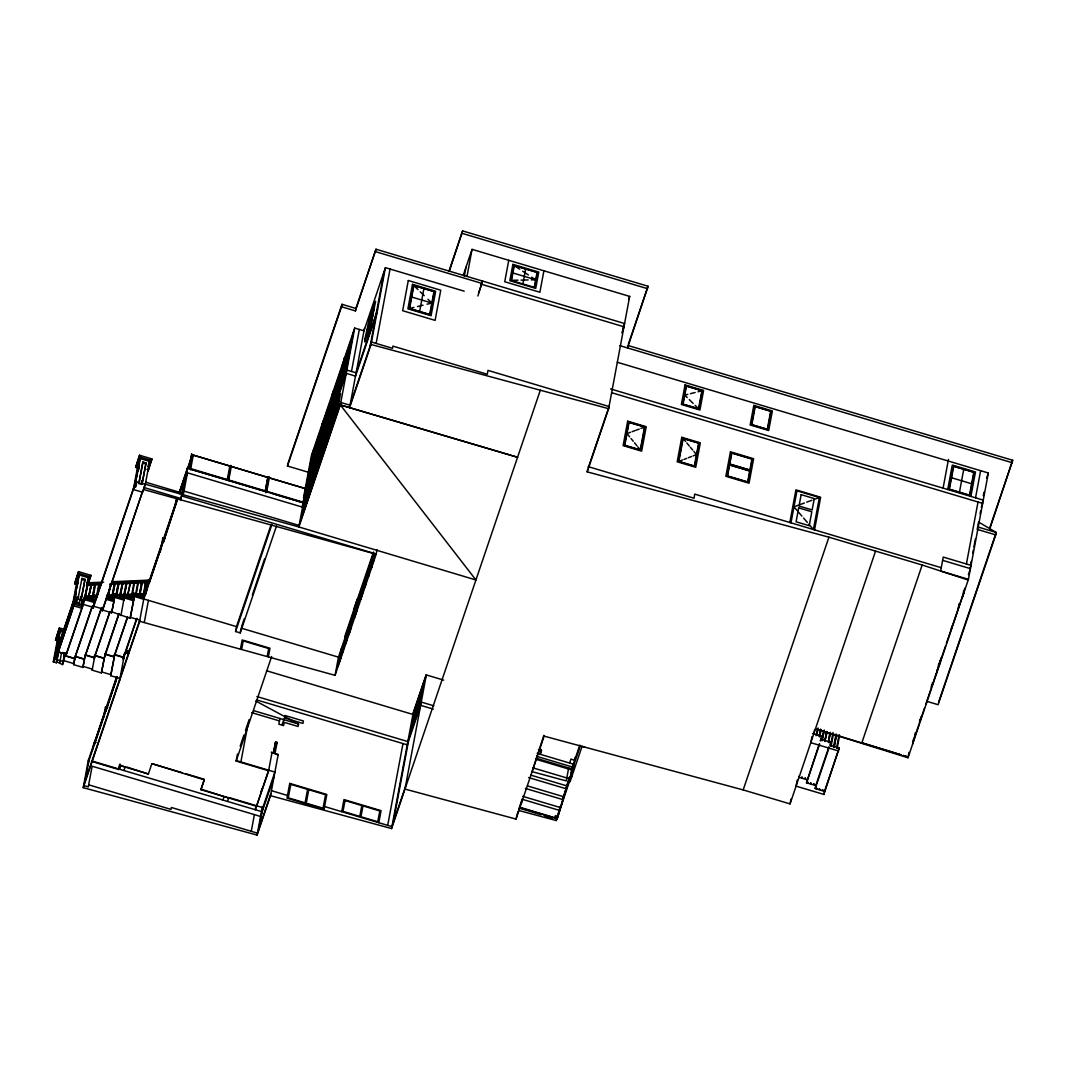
<?xml version="1.0" encoding="UTF-8"?>
<svg xmlns="http://www.w3.org/2000/svg" width="1066" height="1066" viewBox="0 0 1066 1066"><rect width="100%" height="100%" fill="white"/><g stroke="black" fill="none" stroke-linecap="round" stroke-linejoin="round"><path stroke-width="1.5" d="M367.89 327.089L366.571 336.083L367.397 334.964M60.642 630.073L57.071 640.599L55.525 640.146L59.403 627.981L64.04 629.366M55.525 640.146L59.403 627.981M101.27 608.18L85.333 655.137L82.895 667.409L73.621 664.638L74.873 658.761L64.053 655.537L64.36 653.898L63.614 656.856L64.373 657.082L64.826 655.763L62.574 664.598L56.725 661.773L56.391 662.759L53.3 661.839L57.524 639.294M54.193 659.201L58.843 636.469L55.086 656.576L56.245 656.923L53.3 661.839M55.086 656.576L60.202 631.392L63.294 632.311M55.352 659.548L57.084 650.273M63.574 661.64L55.845 659.334L74.287 604.249L57.524 654.404L55.978 653.938M56.391 662.759L58.417 651.939M57.018 660.227L58.75 650.953M59.816 662.692L61.508 652.858M77.738 584.714L74.647 583.782L78.524 571.629L90.89 575.32L87.012 587.473L90.89 575.32M74.647 583.782L78.524 571.629M81.549 604.688L82.149 601.49L82.908 601.73L81.696 608.246L72.421 605.475L76.645 582.929L79.324 575.04L74.207 600.211L75.366 600.558L74.473 603.196L73.314 602.85L77.978 580.117L74.207 600.211M62.574 664.598L64.373 654.937M64.373 657.082L64.68 655.443L63.907 655.217M74.473 603.196L76.206 593.922M75.366 600.558L75.953 597.466M59.696 651.539L59.363 652.525L62.454 653.445L62.787 652.459L66.652 653.605L66.945 652.046M77.272 596.973L76.139 603.076L77.325 597.52M77.858 599.492L81.949 578.398L85.04 579.331L80.949 600.411L75.1 597.586M80.656 596.374L79.23 603.996L79.564 603.01L76.472 602.09M80.949 600.411L85.04 579.331M84.401 598.093L83.028 604.302L93.075 607.3L133.77 487.335M66.652 653.605L83.095 605.155L83.388 603.583L81.842 603.129L83.175 599.172M84.72 597.093L87.985 583.342L85.333 597.067M73.621 664.638L75.14 656.549L92.249 606.101M88.824 595.854L91.183 583.075M88.705 596.893L91.889 583.169L88.545 597.386L89.331 596.853M92.449 597.187L93.235 596.667L92.449 597.187L95.007 583.515M92.622 596.693L95.18 583.022M93.075 597.16L95.793 582.995M92.769 599.585L94.128 594.815L97.219 595.734M82.895 667.409L84.401 659.321L75.14 656.549M96.366 596.987L99.085 582.849M96.979 596.96L97.552 593.922M98.112 590.897L99.538 583.315M97.153 596.467L99.698 582.822M112.276 598.652L113.875 593.962L124.682 597.187L123.936 600.131L114.662 597.36L111.624 612.83L102.376 609.939M93.835 657.669L94.141 656.043M93.435 606.181L102.709 608.952L102.309 611.111L103.735 605.941M118.886 613.576L105.081 654.284L101.43 672.939L92.169 670.168L94.874 655.697L109.318 613.137M111.144 583.822L108.106 596.4L110.518 583.848M138.753 468.32L135.662 467.401L139.539 455.235L151.905 458.926L148.027 471.092L151.905 458.926M112.29 594.695L114.622 582.063M112.183 595.707L115.328 582.143L112.623 596.174M135.662 467.401L139.539 455.235M140.779 457.327L137.661 466.548L133.357 489.507L142.631 492.265L145.336 484.23L298.853 526.964L475.929 579.971L340.334 404.907L354.712 328.075L363.972 330.846L385.412 267.659L464.216 291.178M112.503 598.732L113.875 593.962M134.249 486.869L138.98 463.723L135.142 484.23L136.301 484.577L135.409 487.215L134.249 486.869L93.035 608.353L95.367 596.907L93.821 596.44M111.624 612.83L114.182 600.225L106.453 597.919M135.142 484.23L140.339 458.647L149.6 461.418L145.309 484.377L142.218 483.444L146.055 462.937L142.964 462.018L142.631 463.004L138.793 483.511L141.885 484.43L142.218 483.444M135.409 487.215L135.715 485.59L134.556 485.243M138.66 469.853L139.246 466.708L138.087 466.362M136.301 484.577L136.608 482.951M119.126 613.576L103.695 659.774L104.148 658.468L94.874 655.697M101.43 672.939L104.148 658.468M115.927 596.014L118.446 582.502M116.087 595.521L118.619 582.009M116.54 595.974L119.232 581.983M139.113 482.632L142.964 462.018M278.106 754.981L271.244 752.29L278.213 754.368L270.484 795.689L257.093 835.091L83.241 787.667L88.425 759.938M85.08 781.258L88.944 760.591M123.136 581.809L119.832 595.814L122.523 581.836M141.138 483.604L141.711 480.553M120.458 595.787L122.976 582.303M141.885 484.43L146.055 462.937M94.141 745.334L106.307 708.104M92.795 758.113L92.875 758.326M145.269 483.524L143.55 489.494L376.151 554.24L377.004 549.696M123.749 595.614L126.428 581.663M126.881 582.129L124.362 595.588L127.054 581.636M120.898 615.588L124.202 597.919L133.463 600.691L130.159 618.36L111.957 611.844M114.049 655.23L114.009 658.028M119.978 678.469L110.704 675.697L114.608 654.844L127.454 617.001M110.704 675.697L114.342 657.042L105.081 654.284M103.335 718.257L105.467 707.064L107.586 707.691M105.84 711.555L116.674 677.55M130.332 581.503L127.653 595.414L130.958 581.476L130.172 581.996M104.481 724.107L104.655 723.388M131.731 594.735L134.156 581.21M115.048 684.439L116.514 676.59M132.357 594.695L134.769 581.183M133.303 594.735L133.61 593.096L144.43 596.334L144.123 597.959L133.303 594.735L132.237 597.853M116.421 688.929L116.594 688.21M130.159 618.36L134.409 596.507L143.67 599.279L177.942 498.315M123.429 658.921L136.968 618.307M124.669 653.112L124.362 654.737L136.488 619.04M135.475 595.028L138.06 581.037M119.592 680.508L124.189 655.976M136.102 595.001L138.673 581.01M129.053 650.153L128.453 653.498L126.414 652.352M126.974 650.7L128.999 651.846L126.974 650.7L126.321 652.858M139.393 594.828L141.965 580.877M139.566 594.335L142.058 580.983M140.006 594.801L142.671 580.957M143.137 593.655L142.844 595.294L144.39 595.747L144.683 594.122L143.137 593.655L142.084 596.76M143.31 594.628L145.802 581.316M145.962 580.823L144.083 594.108M143.923 594.601L146.575 580.797M145.949 592.616L147.761 582.902M109.638 584.248L147.841 582.596L148.627 579.624L146.202 592.603M149.24 582.969L163.898 538.876M144.336 622.211L148.427 600.358M91.516 761.39L118.659 769.492L119.619 764.309M261.503 811.572L119.325 769.159L120.245 764.255M160.193 552.121L162.898 537.784L165.03 538.423M120.578 765.708L119.325 769.159M163.285 542.288L176.65 500.807M163.431 542.327L176.276 502.379M125.202 767.094L120.085 765.028L118.752 768.986L91.623 760.884M175.011 506.323L176.556 498.275M180.767 499.874L184.884 477.861M340.334 404.907L517.556 457.274L340.334 404.907L298.853 526.964L303.477 502.286L187.589 467.707L181.007 498.542L143.923 487.468M188.962 468.36L191.6 454.236L193.106 455.675L191.6 454.236M189.202 468.294L191.84 454.169M189.828 468.041L190.268 464.869M190.854 461.738L191.44 458.62M190.801 466.735L191.387 463.59M190.468 469.8L193.292 455.115L229.856 466.029L227.178 480.233M118.659 769.492L119.992 765.548L148.387 774.009L126.854 767.054M182.086 772.663L151.838 763.629L204.272 779.819L200.928 789.693L256.546 806.282L268.605 770.745L272.03 752.476M227.884 479.447L230.682 465.536L228.284 479.74M228.044 479.66L230.682 465.536M228.63 480.659L231.309 466.455L267.872 477.368L265.234 491.439M200.928 789.693L204.366 779.313L185.271 773.61M276.48 526.031L240.223 632.911L235.586 631.525L236.505 626.635L271.19 524.405M265.194 491.573L267.872 477.368M265.594 492.359L268.699 476.875L266.007 492.652M265.754 492.572L268.699 476.875M240.223 632.911L241.116 628.114L338.468 657.162L335.057 675.338L139.553 621.291M303.037 502.859L305.702 488.668L269.312 477.808L266.687 491.866M240.476 648.954L242.169 639.946L269.978 648.248L268.392 656.723M241.649 649.287L243.208 640.906L268.712 648.514L267.233 656.403M224.1 796.608L222.861 800.046M309.113 472.478L287.474 466.029L287.94 463.577L341.986 304.303L355.884 308.447L355.431 310.899L341.52 306.755L341.986 304.303M228.737 797.994L201.021 789.186M268.605 770.745L236.159 761.071L237.478 754.035M240.796 762.443L248.098 723.468M303.504 497.835L311.379 455.768L354.712 328.075M302.931 504.111L312.938 451.158M306.422 489.214L311.005 464.736L317.681 445.042L312.884 469.879L306.875 487.615L311.299 464.243M311.685 461.924L313.817 450.785L319.627 433.675L317.641 444.269L311.832 461.391M304.29 507.856L306.875 494.264M309.913 478.541L314.19 455.702M314.736 452.837L316.722 442.23M307.341 498.755L309.78 485.71M312.818 470.013L317.082 447.174M317.708 444.149L320.213 431.543L313.524 451.291L311.232 463.523L317.935 443.776M314.443 465.562L322.305 423.548M304.436 507.323L310.246 490.2L312.831 476.622L306.808 494.397M315.336 462.924L323.198 420.923M316.682 458.98L321.266 434.502L327.955 414.767L323.384 439.232M321.559 434.009L317.135 457.381L323.158 439.605M321.945 431.69L324.077 420.55L329.874 403.441M312.778 482.845L315.363 469.253M320.186 448.293L324.464 425.454M324.997 422.602L326.982 411.996M315.829 473.744L318.268 460.699M327.515 416.366L322.532 440.578M330.034 402.908L327.902 414.034L322.092 431.157M324.717 435.274L332.579 393.274M325.623 432.609L333.485 390.609M251.27 831.32L254.388 814.624M255.92 806.469L255.307 809.734L268.712 770.238M321.266 457.834L323.851 444.242M326.969 428.639L331.766 403.814L327.568 426.52M334.284 390.356L331.779 402.961L338.482 383.227L340.76 370.995L334.071 390.729M324.317 448.746L326.756 435.688M330.473 417.965L334.777 394.926M335.284 392.275L337.269 381.681M329.661 427.133L327.222 440.178L321.412 457.301M262.076 788.494L260.664 792.851M327.289 440.058L330.26 425.001L323.558 444.749L320.813 459.433L327.515 439.685M333.378 409.411L337.802 386.039M340.321 372.594L338.189 383.72L332.379 400.829L334.364 390.236L340.161 373.127M333.671 408.918L338.242 384.44L331.553 404.187M329.74 432.823L333.205 417.246M335.004 404.96L342.866 362.96M335.897 402.335L344.225 357.883M337.242 398.378L341.826 373.913L348.622 353.885L344.038 378.35M342.506 371.088L344.638 359.962L350.434 342.839M332.805 423.735L335.244 410.676M257.093 835.091L262.409 806.682M338.149 402.122L335.697 415.167L329.9 432.29L331.313 427.546M340.8 387.544L345.064 364.719M345.557 362L347.543 351.407M335.777 415.047L338.748 399.99L332.046 419.738L329.301 434.422L336.003 414.674M258.798 829.215L262.836 807.628L274.895 772.09L236.252 760.551M275.628 741.949L273.576 752.116L275.628 741.949L277.173 742.416L275.121 752.569M279.932 718.471L278.866 724.187L283.596 725.6L284.209 722.335L298.12 726.479L298.573 724.041L255.8 701.015M343.745 378.856L348.169 355.484M350.594 342.306L348.462 353.446L342.652 370.555M276.067 743.162L274.348 752.343L274.682 751.357M345.277 374.686L353.139 332.685M345.504 374.033L353.366 332.032M351.487 371.461L359.335 329.461M355.431 310.899L375.992 249.217L624.583 323.531L623.01 328.155M364.439 328.395L349.595 407.665L371.035 344.478L385.412 267.659M372.54 316.149L374.193 305.982L372.38 310.019L368.036 333.218L366.224 337.242L370.702 315.629M370.155 345.984L375.605 316.869M376.218 313.617L384.08 271.617M376.138 343.425L390.049 269.045M338.189 666.117L341.586 647.955M339.534 662.173L342.106 648.381L348.809 628.634L346.237 642.425M339.867 661.187L342.399 647.888M342.879 652.299L345.304 639.334M345.784 643.744L348.355 630.233L342.333 648.008M409.597 308.46L413.875 285.621L433.955 291.618L429.678 314.457L409.597 308.46L413.954 307.394M349.248 633.537L351.713 620.372L364.439 582.849L361.974 596.027M350.368 630.246L352.446 619.119L356.577 606.94L354.498 618.08M355.604 614.789L358.083 601.61L359.229 599.825M356.724 611.498L358.816 600.358L362.946 588.179L360.854 599.319M364.985 587.139L367.57 573.348L374.273 553.614L371.688 567.392M365.332 586.153L367.863 572.855L368.903 571.536M368.343 577.266L370.768 564.3M371.248 568.711L373.82 555.213L367.797 572.975M419.644 311.459L423.908 288.62M373.033 563.448L374.726 554.36M341.72 811.639L343.972 799.58L381.055 810.653L378.803 822.712M449.466 270.764L462.617 230.909L648.048 286.234L627.488 347.916L627.941 345.477L1012.7 460.272L989.821 528.816M464.296 276.307L466.015 267.126M466.975 276.494L472.051 249.351L629.66 296.388L608.646 408.678L587.206 471.865L828.935 537.184L922.17 565.007L968.301 580.051L988.342 472.984L617.294 362.267M477.901 296.002L482.605 281.038L478.581 292.884M387.691 825.364L402.988 743.575M270.484 795.689L391.568 828.562L413.235 712.808L426.12 674.831M393.167 823.005L408.465 741.216M415.607 706.531L410.983 731.236L419.031 707.544L423.655 682.84M413.235 723.241L416.739 704.759M415.62 716.125L418.978 698.177M417.859 709.543L421.363 691.061L416.673 704.893M443.696 680.121L426.333 674.938L404.973 789.067L516.011 819.074L544.153 736.14L743.175 789.919L790.066 803.911L875.559 551.095M508.749 260.304L504.738 281.744L539.889 292.231L543.9 270.791M534.319 287.114L537.064 272.443L514.278 265.634L511.533 280.318L517.996 280.171M522.926 283.716L525.671 269.045M516.011 819.074L517.956 811.599M521.367 803.271L522.127 799.26L559.85 810.52L556.972 819.448L569.311 777.194M587.206 471.865L587.606 469.693M543.82 735.38L532.094 771.677L566.259 780.912L568.684 767.946M541.128 749.518L540.235 754.288L541.581 750.344L538.49 749.425M556.599 818.608L519.475 807.535L518.915 810.52L556.225 820.54L560.17 806.749M559.85 810.52L569.537 778.007M569.91 777.367L562.848 798.86M556.225 820.54L569.417 781.684L571.976 767.96L572.029 769.799M569.417 781.684L573.335 764.162L579.784 745.174M571.363 777.913L573.761 765.108M575.267 757.033L574.667 760.218L570.936 759.099L569.604 763.056M640.266 449.879L644.53 427.053L629.087 422.442L624.809 445.268L640.266 449.879L637.801 446.854M678.895 461.405L683.159 438.579L698.616 443.19L694.339 466.015L678.895 461.405L682.467 460.019M698.536 408.718L701.894 390.769L686.451 386.159L683.093 404.107L698.536 408.718L695.112 405.333M789.826 522.5L795.929 489.867L820.647 497.249L814.544 529.869M790.985 522.846L796.968 490.826L819.381 497.516L813.385 529.522L808.814 524.179M790.066 803.911L790.972 799.02M797.235 780.019L796.089 786.135L823.898 794.437L839.222 747.932L829.948 745.174L830.521 742.109L821.246 739.351L821.819 736.286L812.545 733.515M811.972 736.579L810.826 742.696L838.649 750.997M813.851 733.381L814.584 729.837M823.898 794.437L824.471 791.372L815.21 788.613L815.77 785.549L806.509 782.79L819.181 744.041M816.076 735.66L817.435 728.824M816.822 735.34L818.128 727.971M819.168 736.579L820.567 729.077M819.328 736.086L820.46 730.077M819.741 736.753L821.126 729.77M823.578 730.81L821.686 740.564L824.151 731.076M822.259 740.737L824.271 730.037M825.071 739.897L826.55 731.969M824.778 741.483L826.723 731.463M827.283 731.742L824.937 740.99M829.721 732.902L828.442 742.576L830.267 732.848M828.615 742.083L830.427 732.355M830.547 745.894L832.986 732.502M833.412 733.834L831.134 746.067M833.479 747.306L836.01 734.114M834.052 747.479L836.41 734.914M834.225 746.986L836.57 734.421M836.557 748.225L839.089 734.714M837.143 748.399L839.568 735.433M943.09 488.148L948.473 459.366M947.714 489.521L952.298 465.056L975.483 471.971L970.899 496.436M862.647 742.935L901.476 754.968L815.517 728.878L908.005 757.766L909.005 752.436M959.467 492.172L963.731 469.333M912.576 744.268L913.575 738.951M912.922 743.282L913.522 740.017M913.815 740.643L915.308 732.662M919.438 722.335L919.958 719.563M920.851 716.925L920.078 721.096L924.502 708.064M931.058 688.116L931.577 685.345M932.47 682.706L931.684 686.864L936.108 673.832M936.148 674.831L937.121 669.608M937.041 672.193L938.853 663.265M938.933 666.61L940.119 660.24M939.266 665.624L940.185 660.72M940.159 662.985L941.145 657.762M975.537 497.822L980.613 470.679M951.338 628.94L951.858 626.168M958.041 609.206L959.08 603.649M966.409 563.994L978.015 502.006M962.491 597.173L962.958 594.721L946.421 643.424M963.211 593.336L963.731 590.564M963.384 594.535L963.997 591.27M963.731 593.549L964.717 588.232M983.305 495.61L983.918 492.345M970.606 564.527L971.206 561.329M972.698 553.334L973.298 550.149M973.898 546.951L975.39 538.956M977.948 525.285L978.561 522.02L996.19 532.454L995.737 534.892L938.107 704.706L927.3 701.468M980.094 513.865L980.693 510.601M372.86 315.243L369.729 327.608M92.609 749.331L94.181 742.775L95.74 742.416M368.45 324.051L372.5 309.38M371.967 319.187L368.863 330.873M339.974 660.853L341.493 655.297M342.812 650.513L344.918 642.825M346.237 637.974L348.809 628.634M320.146 444.295L319.414 445.428L320.986 439.778M321.572 437.673L322.825 433.182M324.064 428.759L325.05 425.201M325.93 422.069L327.275 417.206M337.842 396.246L339.708 389.556M340.494 386.758L341.466 383.267M342.586 379.23L343.638 375.485M344.425 372.674L345.877 367.437L345.197 368.516M350.901 627.394L348.915 634.537L351.487 620.745L364.892 581.25L361.387 596.467M352.14 622.944L354.325 615.095M355.844 609.632L358.083 601.61M306.328 499.234L305.662 500.793L306.688 497.302M307.394 494.944L308.607 490.88M309.566 487.642L310.486 484.55M332.072 424.961L333.058 421.67M333.791 419.191L334.884 415.5M335.657 412.915L336.923 408.651L336.096 410.557M311.272 481.899L312.684 477.155M371.608 312.458L372.38 310.019M367.917 333.845L368.809 330.78M56.605 650.606L73.048 602.157L83.095 605.155M72.421 605.475L73.314 602.85M81.949 578.398L81.616 579.384L84.707 580.317M86.812 583.062L89.038 576.479M63.614 656.856L64.946 652.898M62.801 661.413L63.134 660.427L73.954 663.652M65.599 655.99L84.72 599.638M92.542 599.505L94.128 594.815M92.489 606.088L74.727 658.442L66.119 655.883M94.634 599.785L84.707 596.454M74.42 660.081L74.873 658.761M138.793 483.511L139.126 482.525L136.035 481.605M147.814 466.681L150.053 460.099M101.51 608.166L84.267 659.001L74.993 656.243M102.349 610.058L143.031 490.107L103.322 608.1M110.091 611.538L94.461 657.589L85.2 654.817M114.368 598.932L106.76 596.294M94.274 658.895L94.608 657.909L85.333 655.137M92.169 670.168L92.502 669.182L83.228 666.423M119.832 595.814L120.618 595.281M123.909 599.492L124.682 597.187M132.024 597.786L133.61 593.096M137.98 581.65L138.607 581.623M127.693 616.987L114.209 656.736L104.934 653.964M134.116 598.066L123.403 594.522L123.096 596.147L133.916 599.372L133.463 600.691M113.902 658.362L114.342 657.042M105.467 707.064L107.519 707.904M162.898 537.784L164.964 538.623M88.331 760.444L116.674 676.67M122.976 658.335L124.575 653.618M177.422 497.875L144.59 594.628L143.044 594.175M179.021 493.185L187.589 467.707M179.128 493.465L191.507 457.008M104.881 712.794L94.727 742.202M107.399 705.372L116.82 677.603M149.973 579.891L162.352 543.433M179.328 493.385L191.107 458.686M87.505 764.828L117.313 677.003M123.203 659.654L123.883 657.602L114.608 654.844M179.541 493.598L186.67 472.598L302.557 507.176M193.292 455.115L229.856 466.029M185.657 478.101L187.443 472.824L183.579 493.491L145.709 482.205M83.241 787.667L139.393 622.184L143.79 598.972L236.505 626.635M123.962 770.531L125.308 766.587M230.936 465.602L230.229 466.895M231.309 466.455L267.819 477.501M148.387 774.009L151.838 763.629M268.938 476.942L268.232 478.234M287.474 466.029L341.52 306.755M235.586 631.525L271.87 524.579M241.649 626.542L244.341 618.573M252.322 595.095L264.621 558.811M355.884 308.447L375.992 249.217M312.818 456.088L318.627 438.979M323.078 425.854L328.888 408.744M333.365 395.539L339.175 378.417M343.638 365.265L349.448 348.142M309.153 475.663L314.95 458.593M319.414 445.428L325.223 428.319M329.7 415.114L335.51 397.991M339.974 384.826L345.877 367.437M305.702 488.668L269.272 477.928M327.422 427.053L333.445 409.291M343.825 378.723L337.695 396.779L342.986 372.021M304.863 493.811L346.85 370.075L356.111 372.847L377.551 309.66M304.25 497.076L346.237 373.34L355.511 376.111L376.951 312.924M302.038 506.75L303.477 502.286M315.296 469.386L321.319 451.611L318.734 465.189L312.924 482.312M323.784 444.375L329.807 426.6M332.259 419.364L338.295 401.589M305.662 500.793L311.459 483.684M314.15 475.782L319.947 458.673M322.625 450.771L328.435 433.662M331.113 425.76L336.923 408.651M299.253 524.872L340.787 402.455L350.061 405.227L371.501 342.039L392.501 348.302L392.914 346.117L487.269 374.273L487.988 370.395L609.046 406.519L588.139 468.161M367.197 330.5L373.22 312.738L373.846 307.155L373.033 308.261M240.196 746.04L243.887 735.127M245.473 730.463L249.178 719.563M236.159 761.071L271.63 656.536M227.498 801.432L228.83 797.475M282.144 724.574L284.409 717.911L302.944 723.441L303.41 720.989L284.862 715.459M277.173 742.416L276.84 743.402L275.294 742.935M273.989 776.981L260.584 816.463L92.142 766.214L88.278 786.881L83.641 785.495L139.766 620.145L130.492 617.374M270.857 793.677L257.452 833.159L171.346 807.468L170.986 809.4L88.665 784.829M448.866 271.444L462.617 230.909M463.417 274.801L472.051 249.351M353.499 610.058L357.243 599.039M344.638 636.948L373.46 552.028M338.468 657.162L373.793 553.054M335.057 675.338L376.231 554.027L181.526 495.93M426.333 674.938L412.928 714.433L266.513 670.741M415.06 713.727L419.538 700.575M405.333 787.134L391.928 826.63L324.57 806.536M391.568 828.562L540.315 390.223M628.62 299.439L629.66 296.388M621.878 332.952L623.97 326.782L480.686 284.036M628.474 343.918L648.048 286.234M519.888 805.843L522.127 799.26M571.896 769.732L572.788 767.107L536.624 756.314M580.397 745.56L572.415 769.066L536.238 758.259M570.017 781.858L582.076 746.32L584.528 747.053M743.175 789.919L828.935 537.184M820.234 740.937L821.819 736.286M806.509 782.79L819.661 744.001M815.77 785.549L828.935 746.76M815.21 788.613L828.895 748.279M824.471 791.372L839.222 747.932M861.874 742.709L922.17 565.007M986.556 478.248L988.342 472.984M982.372 502.766L983.265 500.127L610.618 388.943M981.306 507.336L982.652 503.392L612.071 392.821M969.714 569.324L971.046 565.38L943.237 557.078L940.625 571.03L968.434 579.318L908.005 757.766M968.408 574.641L970.433 568.644L942.624 560.343M914.268 738.205L919.185 723.721M925.874 703.973L930.791 689.502M940.625 660.534L945.529 646.063M989.741 527.95L1012.7 460.272M938.573 702.254L996.19 532.454L977.642 526.91L977.189 529.362L995.737 534.892M333.765 415.94L334.404 414.461M334.884 413.355L335.603 411.703M306.781 498.182L307.568 496.37M308.234 494.837L308.953 493.185M309.526 491.852L310.246 490.2M344.225 370.062L344.718 369.289M320.413 443.869L320.999 442.976M321.572 442.084L322.079 441.297M359.908 598.772L360.721 597.506M369.342 570.963L370.315 569.724M370.768 569.137L371.354 568.378M640.933 428.439L644.53 427.053M683.946 459.459L686.757 458.367M688.423 457.714L691.488 456.528M693.033 455.942L696.484 454.596L693.873 451.451M630.512 432.29L626.995 433.582L629.66 436.847M632.085 431.703L634.95 430.651M636.069 430.238L639.187 429.092M798.274 505.257L793.97 506.83L797.261 510.667M800.22 504.538L804.39 503.019M806.709 502.166L811.919 500.247M814.118 499.448L819.381 497.516M687.823 394.353L684.772 395.14L687.224 397.565M690.395 393.7L695.152 392.488M698.017 391.768L701.894 390.769M417.472 306.542L423.029 305.182M427.026 304.21L431.823 303.037L427.946 299.279M95.807 742.616L94.181 742.775M103.642 582.103L87.026 582.822L86.812 583.941L101.776 583.302M111.957 581.743L148.507 580.157M111.743 582.862L148.294 581.276M86.373 585.261L101.323 584.621M85.333 596.174L96.819 595.681M106.653 595.254L146.002 593.549M84.427 596.707L97.233 596.147M106.973 595.721L145.909 594.029M129.159 595.574L132.437 595.428M87.305 597.879L93.955 597.586M107.24 597.013L113.889 596.72M120.538 596.427L133.836 595.854M140.472 595.561L143.803 595.414M521.021 280.105L528.096 279.945M531.321 279.878L535.692 279.785L531.814 277.227M371.035 344.478L608.646 408.678M462.164 233.361L647.582 288.686M512.906 272.976L535.692 279.785M375.525 251.669L482.152 283.476M619.759 345.611L1012.247 462.724M411.729 297.041L431.823 303.037M951.552 477.755L971.646 483.751M729.371 464.096L750.237 470.319M729.264 464.709L750.118 470.932M941.251 567.685L694.699 494.104L694.073 498.235L588.179 466.628M187.483 468.214L303.384 502.792M190.614 469.32L227.218 480.1M228.67 480.526L263.648 490.96M273.016 493.758L303.077 502.726M139.233 456.874L151.599 460.565M142.631 463.004L145.722 463.923M136.115 466.082L137.661 466.548M146.921 469.306L148.467 469.773M183.245 490.88L299.133 525.458M798.914 776.208L798.74 776.701M799.353 777.42L807.082 779.726M78.218 573.255L90.583 576.946M77.778 574.574L88.598 577.799L84.374 600.345L81.282 599.425M77.072 582.742L78.231 583.089M75.1 582.476L76.645 582.929M113.569 595.588L124.389 598.812M106 599.239L113.729 601.544M83.628 597.866L94.434 601.091L93.995 602.41L83.948 599.412M433.875 705.852L421.257 702.081L407.852 741.576L256.893 696.538M433.329 709.13L420.644 705.346L407.239 744.841L256.466 699.842M82.015 606.554L72.741 603.782L56.298 652.245L57.844 652.698M537.144 753.369L573.335 764.162M536.038 759.312L571.616 769.918M532.813 767.826L569.937 778.9M59.096 629.62L63.733 630.992M126.361 652.512L128.546 652.992M57.764 633.564L59.31 634.017M530.708 775.115L566.859 785.895M56.871 636.189L58.417 636.655M528.589 777.554L566.312 788.813M114.462 654.524L123.736 657.296M57.95 639.107L59.11 639.453M94.727 655.377L104.002 658.148M527.483 785.922L563.634 796.715M525.351 788.414L563.088 799.673M253.748 710.662L298.573 724.041M251.749 712.648L279.479 720.922M522.673 796.315L560.41 807.562M101.763 671.953L111.037 674.711M519.435 807.162L557.172 818.422M519.249 808.188L541.261 814.757M544.406 815.703L552.255 818.048M273.909 751.13L275.454 751.583M271.417 790.666L287.487 795.463M230.376 797.941L262.836 807.628M514.278 265.634L519.702 269.218M522.686 271.19L528.416 274.975M413.875 285.621L417.979 289.606M420.231 291.791L424.215 295.668M689.289 399.59L693.113 403.361M798.754 512.413L801.925 516.131M803.551 518.036L807.335 522.447M683.159 438.579L685.585 441.484M686.824 442.976L689.342 446.001M690.382 447.267L692.7 450.052M631.072 438.592L633.257 441.271M634.51 442.816L636.882 445.721M364.972 338.628L364.799 341.959L370.622 325.93L375.632 301.278L369.809 317.308L364.972 338.628M305.702 496.276L302.038 515.837L336.883 413.168L340.547 393.594L305.702 496.276M306.582 494.771L303.837 509.455L310.539 489.707L313.284 475.023L306.582 494.771M323.784 421.057L321.492 433.289L328.195 413.541L330.473 401.309L323.784 421.057M315.07 469.76L312.325 484.444L319.027 464.696L321.772 450.012L315.07 469.76M344.345 360.455L342.053 372.687L348.755 352.953L351.034 340.72L344.345 360.455M289.739 783.403L286.994 798.088L324.077 809.147L326.836 794.476L289.739 783.403M290.791 784.363L288.273 797.821L305.076 802.831L307.594 789.373L290.791 784.363M308.754 789.719L306.235 803.178L323.038 808.188L325.556 794.73L308.754 789.719M408.305 280.518L402.655 310.699L435.101 320.373L440.751 290.205L408.305 280.518M412.475 284.342L407.905 308.82L431.077 315.736L435.661 291.258L412.475 284.342M413.528 285.302L409.171 308.554L430.038 314.776L434.382 291.524L413.528 285.302M345.011 800.539L342.986 811.386L359.788 816.396L361.827 805.563L345.011 800.539M362.986 805.896L360.948 816.743L377.75 821.753L379.789 810.92L362.986 805.896M416.446 705.266L412.782 724.84L418.139 709.05L421.816 689.462L416.446 705.266M512.879 264.368L509.828 280.678L535.718 288.393L538.77 272.083L512.879 264.368M513.932 265.314L511.107 280.411L534.666 287.434L537.491 272.35L513.932 265.314M627.687 421.163L623.117 445.628L641.652 451.158L646.236 426.693L627.687 421.163M628.74 422.123L624.383 445.361L640.613 450.198L644.957 426.96L628.74 422.123M685.052 384.893L681.387 404.467L699.936 409.997L703.6 390.423L685.052 384.893M686.104 385.839L682.666 404.201L698.896 409.038L702.321 390.689L686.104 385.839M681.774 437.3L677.19 461.765L695.738 467.294L700.322 442.83L681.774 437.3M682.813 438.259L678.469 461.498L694.699 466.335L699.043 443.096L682.813 438.259M730.45 451.824L725.866 476.289L749.052 483.204L753.622 458.74L730.45 451.824M731.489 452.784L727.145 476.022L747.999 482.245L752.356 459.006L731.489 452.784M729.61 465.029L727.572 475.929L747.652 481.925L749.691 471.012L729.61 465.029M731.836 453.103L729.797 464.003L749.891 469.999L751.93 459.086L731.836 453.103M753.822 405.4L750.158 424.974L768.693 430.517L772.357 410.943L753.822 405.4M754.861 406.359L751.423 424.708L767.653 429.558L771.091 411.21L754.861 406.359M755.208 406.679L751.85 424.628L767.307 429.238L770.665 411.289L755.208 406.679M798.674 507.856L796.075 521.78L809.214 525.698L811.812 511.773L798.674 507.856M801.152 494.664L799.02 506.03L812.159 509.948L814.277 498.582L801.152 494.664M953.337 466.015L948.993 489.254L969.86 495.49L974.204 472.238L953.337 466.015M953.697 466.335L949.42 489.174L969.5 495.17L973.778 472.331L953.697 466.335M555.439 815.77L555.053 816.929L556.399 817.329L556.785 816.183L555.439 815.77M802.005 777.127L802.418 777.794L802.005 777.127M805.097 778.047L805.51 778.713L805.097 778.047M807.615 782.031L808.028 782.697L807.615 782.031M810.706 782.95L811.119 783.617L810.706 782.95M813.798 783.87L814.211 784.536L813.798 783.87M816.316 787.854L816.729 788.52L816.316 787.854M819.408 788.773L819.821 789.44L819.408 788.773M822.499 789.693L822.899 790.359L822.499 789.693M908.139 756.993L903.022 755.448L908.139 757.033"/></g></svg>
